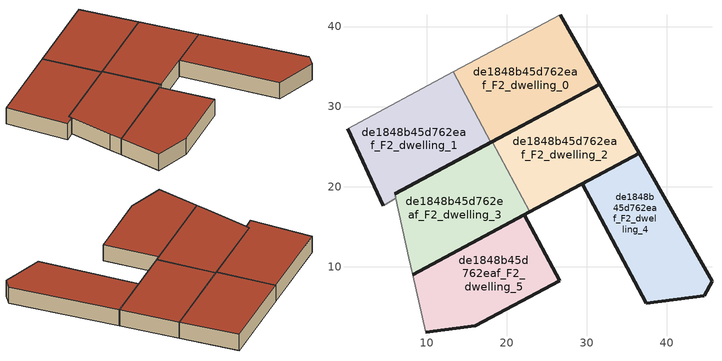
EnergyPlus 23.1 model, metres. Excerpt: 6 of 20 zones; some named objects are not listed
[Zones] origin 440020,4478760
de1848b45d762eaf_F2_dwelling_0
 floor to de1848b45d762eaf_F1_dwelling_0 (EU_floor_Construction): 31.62,32.79 26.68,41.47 13.32,34.32 18.03,25.52 z6
 wall outside (EU_wall_Construction): 26.68,41.47 31.62,32.79 18.03,25.52 z6:9
 wall adiabatic (EU_wall_Construction): 13.32,34.32 26.68,41.47 z6:9
 wall to de1848b45d762eaf_F2_dwelling_1 (EU_wall_Construction): 18.03,25.52 13.32,34.32 z6:9
 roof outside (EU_roof_Construction): 26.68,41.47 31.62,32.79 18.03,25.52 13.32,34.32 z9
de1848b45d762eaf_F2_dwelling_1
 floor to de1848b45d762eaf_F1_dwelling_1 (EU_floor_Construction): 18.03,25.52 13.32,34.32 0.11,27.25 4.56,17.59 6.15,18.58 6.04,19.1 z6
 wall outside (EU_wall_Construction): 18.03,25.52 6.04,19.1 / 4.56,17.59 0.11,27.25 z6:9
 wall adiabatic (EU_wall_Construction): 0.11,27.25 13.32,34.32 / 6.04,19.1 6.15,18.58 4.56,17.59 z6:9
 roof outside (EU_roof_Construction): 13.32,34.32 18.03,25.52 6.04,19.1 6.15,18.58 4.56,17.59 0.11,27.25 z9
de1848b45d762eaf_F2_dwelling_2
 floor to de1848b45d762eaf_F1_dwelling_2 (EU_floor_Construction): 36.54,24.14 31.62,32.79 18.21,25.62 22.9,16.84 z6
 wall outside (EU_wall_Construction): 18.21,25.62 31.62,32.79 36.54,24.14 22.9,16.84 z6:9
 wall to de1848b45d762eaf_F2_dwelling_3 (EU_wall_Construction): 22.9,16.84 18.21,25.62 z6:9
 roof outside (EU_roof_Construction): 31.62,32.79 36.54,24.14 22.9,16.84 18.21,25.62 z9
de1848b45d762eaf_F2_dwelling_3
 floor to de1848b45d762eaf_F1_dwelling_3 (EU_floor_Construction): 22.9,16.84 18.21,25.62 6.04,19.11 6.15,18.58 6.15,18.57 7.75,11.11 8.23,9 z6
 wall outside (EU_wall_Construction): 6.04,19.11 18.21,25.62 / 22.9,16.84 8.23,9 z6:9
 wall adiabatic (EU_wall_Construction): 8.23,9 7.75,11.11 6.15,18.57 6.15,18.58 6.04,19.11 z6:9
 roof outside (EU_roof_Construction): 18.21,25.62 22.9,16.84 8.23,9 7.75,11.11 6.15,18.57 6.15,18.58 6.04,19.11 z9
de1848b45d762eaf_F2_dwelling_4
 floor to de1848b45d762eaf_F1_dwelling_4 (EU_floor_Construction): 44.7,6.38 45.64,8.15 36.54,24.14 29.42,20.34 37.4,5.42 z6
 wall outside (EU_wall_Construction): 29.42,20.34 36.54,24.14 45.64,8.15 44.7,6.38 37.4,5.42 29.42,20.34 z6:9
 roof outside (EU_roof_Construction): 36.54,24.14 45.64,8.15 44.7,6.38 37.4,5.42 29.42,20.34 z9
de1848b45d762eaf_F2_dwelling_5
 floor to de1848b45d762eaf_F1_dwelling_5 (EU_floor_Construction): 26.61,8.26 22.21,16.48 8.23,9 9.87,1.81 16.08,2.63 z6
 wall outside (EU_wall_Construction): 8.23,9 22.21,16.48 26.61,8.26 16.08,2.63 9.87,1.81 z6:9
 wall adiabatic (EU_wall_Construction): 9.87,1.81 8.23,9 z6:9
 roof outside (EU_roof_Construction): 22.21,16.48 26.61,8.26 16.08,2.63 9.87,1.81 8.23,9 z9
[Building]
EU S2 Campaign: North Axis=0; Terrain=City; Solar Distribution=FullExterior
[Site:Location]
Madrid: Latitude=40.5; Longitude=-3.5; Time Zone=1; Elevation=609
[SizingPeriod:WeatherFileDays]
AnnualSizingPeriod: Begin Month=1; Begin Day of Month=1; End Month=12; End Day of Month=31; Day of Week for Start Day=Monday; Use Weather File Daylight Saving Period=No; Use Weather File Rain and Snow Indicators=No
[MATERIAL]
EU_InternalMass_Material: Roughness=MediumRough; Thickness=0.1; Conductivity=1; Density=1800; Specific Heat=900; Thermal Absorptance=0.9; Solar Absorptance=0.7; Visible Absorptance=0.7
[MATERIAL:NOMASS] Roughness=MediumRough; Thermal Absorptance=0.9; Solar Absorptance=0.7; Visible Absorptance=0.7
Name | Thermal Resistance
EU_wall_NoMass | 0.609216
EU_roof_NoMass | 0.513268
EU_floor_NoMass | 0.568163
[CONSTRUCTION]
EU_wall_Construction: EU_wall_NoMass
EU_roof_Construction: EU_roof_NoMass
EU_floor_Construction: EU_floor_NoMass
EU_InternalMass_Construction: EU_InternalMass_Material
[ZONE] Type=1; Multiplier=1; Ceiling Height=autocalculate; Floor Area=autocalculate; Part of Total Floor Area=Yes
Name | Volume
de1848b45d762eaf_F2_dwelling_0 | 457.691
de1848b45d762eaf_F2_dwelling_1 | 460.989
de1848b45d762eaf_F2_dwelling_2 | 457.717
de1848b45d762eaf_F2_dwelling_3 | 454.408
de1848b45d762eaf_F2_dwelling_4 | 457.646
de1848b45d762eaf_F2_dwelling_5 | 457.655
[INTERNALMASS] Construction=EU_InternalMass_Construction
Name | Zone or ZoneList | Surface Area
de1848b45d762eaf_F2_dwelling_0_EU_InternalMass | de1848b45d762eaf_F2_dwelling_0 | 177.991
de1848b45d762eaf_F2_dwelling_1_EU_InternalMass | de1848b45d762eaf_F2_dwelling_1 | 177.988
de1848b45d762eaf_F2_dwelling_2_EU_InternalMass | de1848b45d762eaf_F2_dwelling_2 | 177.982
de1848b45d762eaf_F2_dwelling_3_EU_InternalMass | de1848b45d762eaf_F2_dwelling_3 | 178.004
de1848b45d762eaf_F2_dwelling_4_EU_InternalMass | de1848b45d762eaf_F2_dwelling_4 | 177.99
de1848b45d762eaf_F2_dwelling_5_EU_InternalMass | de1848b45d762eaf_F2_dwelling_5 | 177.991
[OTHEREQUIPMENT] Fuel Type=Electricity; Design Level Calculation Method=Watts/Area; Power per Zone Floor Area=1; Fraction Latent=0; Fraction Radiant=0; Fraction Lost=0; Carbon Dioxide Generation Rate=0; EndUse Subcategory=EU_Step8_InternalGains
Name | Zone or ZoneList or Space or SpaceList | Schedule
EU_Step8_InternalGain_de1848b45d762eaf_F2_dwelling_0_f000 | de1848b45d762eaf_F2_dwelling_0 | EU_Step8_GainSchedule_de1848b45d762eaf_F2_dwelling_0_f000
EU_Step8_InternalGain_de1848b45d762eaf_F2_dwelling_1_f000 | de1848b45d762eaf_F2_dwelling_1 | EU_Step8_GainSchedule_de1848b45d762eaf_F2_dwelling_1_f000
EU_Step8_InternalGain_de1848b45d762eaf_F2_dwelling_2_f000 | de1848b45d762eaf_F2_dwelling_2 | EU_Step8_GainSchedule_de1848b45d762eaf_F2_dwelling_2_f000
EU_Step8_InternalGain_de1848b45d762eaf_F2_dwelling_3_f000 | de1848b45d762eaf_F2_dwelling_3 | EU_Step8_GainSchedule_de1848b45d762eaf_F2_dwelling_3_f000
EU_Step8_InternalGain_de1848b45d762eaf_F2_dwelling_4_f000 | de1848b45d762eaf_F2_dwelling_4 | EU_Step8_GainSchedule_de1848b45d762eaf_F2_dwelling_4_f000
EU_Step8_InternalGain_de1848b45d762eaf_F2_dwelling_5_f000 | de1848b45d762eaf_F2_dwelling_5 | EU_Step8_GainSchedule_de1848b45d762eaf_F2_dwelling_5_f000
[ZONEVENTILATION:DESIGNFLOWRATE] Schedule=EU_AlwaysOn; Design Flow Rate Calculation Method=AirChanges/Hour; Air Changes per Hour=0.752966; Ventilation Type=Natural; Fan Pressure Rise=0; Fan Total Efficiency=1; Constant Term Coefficient=1; Temperature Term Coefficient=0; Velocity Term Coefficient=0; Velocity Squared Term Coefficient=0; Minimum Indoor Temperature=-100; Maximum Indoor Temperature=100; Delta Temperature=-100; Minimum Outdoor Temperature=-100; Maximum Outdoor Temperature=100; Maximum Wind Speed=40
Name | Zone or ZoneList or Space or SpaceList
EU_ConstantAir_de1848b45d762eaf_F2_dwelling_0 | de1848b45d762eaf_F2_dwelling_0
EU_ConstantAir_de1848b45d762eaf_F2_dwelling_1 | de1848b45d762eaf_F2_dwelling_1
EU_ConstantAir_de1848b45d762eaf_F2_dwelling_2 | de1848b45d762eaf_F2_dwelling_2
EU_ConstantAir_de1848b45d762eaf_F2_dwelling_3 | de1848b45d762eaf_F2_dwelling_3
EU_ConstantAir_de1848b45d762eaf_F2_dwelling_4 | de1848b45d762eaf_F2_dwelling_4
EU_ConstantAir_de1848b45d762eaf_F2_dwelling_5 | de1848b45d762eaf_F2_dwelling_5
[HVACTEMPLATE:ZONE:IDEALLOADSAIRSYSTEM] System Availability Schedule=EU_AlwaysOn; Maximum Heating Supply Air Temperature=50; Minimum Cooling Supply Air Temperature=13; Maximum Heating Supply Air Humidity Ratio=0.0156; Minimum Cooling Supply Air Humidity Ratio=0.0077; Heating Limit=NoLimit; Cooling Limit=NoLimit; Heating Availability Schedule=EU_AlwaysOn; Cooling Availability Schedule=EU_CoolingOff; Dehumidification Control Type=ConstantSensibleHeatRatio; Cooling Sensible Heat Ratio=0.7; Dehumidification Setpoint=60; Humidification Control Type=None; Humidification Setpoint=30; Outdoor Air Method=None; Outdoor Air Flow Rate per Person=0.00944; Outdoor Air Flow Rate per Zone Floor Area=0; Outdoor Air Flow Rate per Zone=0; Demand Controlled Ventilation Type=None; Outdoor Air Economizer Type=NoEconomizer; Heat Recovery Type=None; Sensible Heat Recovery Effectiveness=0.7; Latent Heat Recovery Effectiveness=0.65
Name | Template Thermostat
de1848b45d762eaf_F2_dwelling_0 | EU_HeatOnly_de1848b45d762eaf_F2_dwelling_0
de1848b45d762eaf_F2_dwelling_1 | EU_HeatOnly_de1848b45d762eaf_F2_dwelling_1
de1848b45d762eaf_F2_dwelling_2 | EU_HeatOnly_de1848b45d762eaf_F2_dwelling_2
de1848b45d762eaf_F2_dwelling_3 | EU_HeatOnly_de1848b45d762eaf_F2_dwelling_3
de1848b45d762eaf_F2_dwelling_4 | EU_HeatOnly_de1848b45d762eaf_F2_dwelling_4
de1848b45d762eaf_F2_dwelling_5 | EU_HeatOnly_de1848b45d762eaf_F2_dwelling_5
[SIZING:ZONE] Zone Cooling Design Supply Air Temperature Input Method=SupplyAirTemperature; Zone Cooling Design Supply Air Temperature=13; Zone Heating Design Supply Air Temperature Input Method=SupplyAirTemperature; Zone Heating Design Supply Air Temperature=50; Zone Cooling Design Supply Air Humidity Ratio=0.008; Zone Heating Design Supply Air Humidity Ratio=0.008; Cooling Design Air Flow Method=DesignDay; Cooling Design Air Flow Rate=0; Cooling Minimum Air Flow per Zone Floor Area=0.000762; Cooling Minimum Air Flow=0; Cooling Minimum Air Flow Fraction=0.2; Heating Design Air Flow Method=DesignDay; Heating Design Air Flow Rate=0; Heating Maximum Air Flow per Zone Floor Area=0.002032; Heating Maximum Air Flow=0.141576; Heating Maximum Air Flow Fraction=0.3; Account for Dedicated Outdoor Air System=No; Dedicated Outdoor Air System Control Strategy=NeutralSupplyAir; Dedicated Outdoor Air Low Setpoint Temperature for Design=autosize; Dedicated Outdoor Air High Setpoint Temperature for Design=autosize; Zone Load Sizing Method=Sensible Load Only No Latent Load; Zone Latent Cooling Design Supply Air Humidity Ratio Input Method=HumidityRatioDifference; Zone Cooling Design Supply Air Humidity Ratio Difference=0.005; Zone Latent Heating Design Supply Air Humidity Ratio Input Method=HumidityRatioDifference; Zone Humidification Design Supply Air Humidity Ratio Difference=0.005
de1848b45d762eaf_F2_dwelling_0; de1848b45d762eaf_F2_dwelling_1; de1848b45d762eaf_F2_dwelling_2; de1848b45d762eaf_F2_dwelling_3; de1848b45d762eaf_F2_dwelling_4; de1848b45d762eaf_F2_dwelling_5
[SCHEDULE:CONSTANT]
Name | Hourly Value
EU_AlwaysOn | 1
EU_CoolingOff | 0
[SCHEDULE:FILE] Column Number=1; Rows to Skip at Top=0; Number of Hours of Data=8760; Column Separator=Comma; Interpolate to Timestep=No; Minutes per Item=60; Adjust Schedule for Daylight Savings=Yes
Name | File
EU_Step8_GainSchedule_de1848b45d762eaf_F2_dwelling_0_f000 | ../../schedules/de1848b45d762eaf/de1848b45d762eaf_F2_dwelling_0_f000_gain.csv
EU_Step8_GainSchedule_de1848b45d762eaf_F2_dwelling_1_f000 | ../../schedules/de1848b45d762eaf/de1848b45d762eaf_F2_dwelling_1_f000_gain.csv
EU_Step8_GainSchedule_de1848b45d762eaf_F2_dwelling_2_f000 | ../../schedules/de1848b45d762eaf/de1848b45d762eaf_F2_dwelling_2_f000_gain.csv
EU_Step8_GainSchedule_de1848b45d762eaf_F2_dwelling_3_f000 | ../../schedules/de1848b45d762eaf/de1848b45d762eaf_F2_dwelling_3_f000_gain.csv
EU_Step8_GainSchedule_de1848b45d762eaf_F2_dwelling_4_f000 | ../../schedules/de1848b45d762eaf/de1848b45d762eaf_F2_dwelling_4_f000_gain.csv
EU_Step8_GainSchedule_de1848b45d762eaf_F2_dwelling_5_f000 | ../../schedules/de1848b45d762eaf/de1848b45d762eaf_F2_dwelling_5_f000_gain.csv
